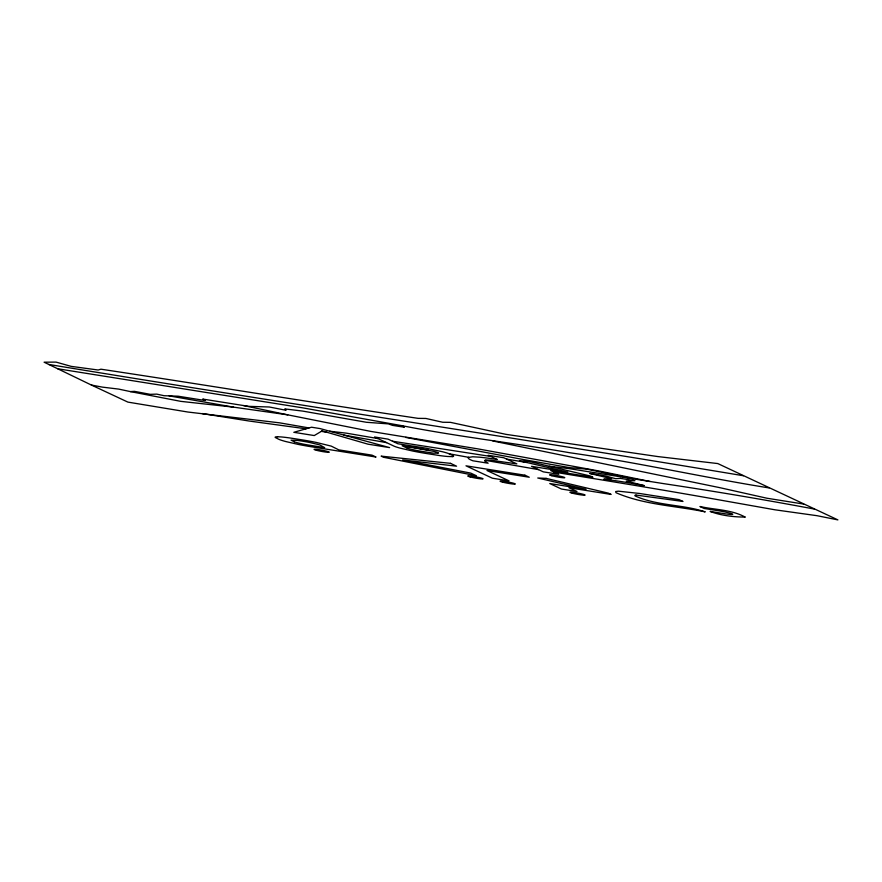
<?xml version="1.0" encoding="UTF-8"?>
<svg xmlns="http://www.w3.org/2000/svg" width="882" height="882" viewBox="0 0 882 882"><rect width="100%" height="100%" fill="white"/><g stroke="black" fill="none" stroke-linecap="round" stroke-linejoin="round"><path stroke-width="1.32" d="M554.006 472.079L554.69 472.19C605.747 480.58 656.881 488.86 707.871 497.889L774.991 509.807L817.019 515.694L837.9 519.895L717.794 463.568L657.729 456.556L505.948 434.352L450.482 422.357L442.731 422.257L425.874 418.454L418.134 418.355C312.305 402.567 206.752 385.125 100.945 369.194L98.167 370.01L71.199 366.372L56.051 362.105L44.1 362.193L91.386 385.037L102.367 387.121L118.706 389.105L130.338 391.586L134.439 391.343L150.249 394.342L156.742 394.122L164.085 395.709L178.087 396.205L205.252 400.527L202.706 399.061L248.592 406.348L269.275 406.988L286.022 410.273L284.842 408.917L302.68 411.089L366.493 422.291L388.323 423.867L392.446 425.356L404.386 427.252L402.379 425.763L302.713 407.848L57.727 368.775M650.133 481.506L598.724 470.933L477.945 448.883L370.892 431.419L287.775 414.849L233.498 407.131L180.777 401.354L130.338 391.586M48.753 364.442C280.156 402.512 512.133 437.097 743.46 475.751M402.379 425.763C457.824 436.7 514.008 442.962 569.574 452.72C636.264 462.146 702.469 477.272 769.126 487.933M803.601 504.052L766.954 498.231L719.789 487.658L492.84 440.978M309.031 427.935L279.704 422.853L187.921 412.037L127.879 402.104L91.386 385.037M329.703 431.221L346.24 433.139L377.86 438.552M202.077 413.548L248.9 420.99L306.01 428.806M538.527 469.621L484.913 460.261M321.368 431.353L326.913 432.279M343.793 435.08L386.559 442.632M490.734 456.457L392.479 441.209M506.709 459.125L526.543 462.444M549.265 466.258L569.177 468.64L663.771 483.656C714.067 491.186 764.275 499.664 814.251 509.035M169.146 395.886L233.498 407.131M428.487 450.052L408.333 446.612M449.214 453.8L468.75 457.339M405.621 437.395L524.691 459.787L569.518 467.625L586.883 469.169L633.794 478.904M243.586 405.555L287.775 414.849M294.257 441.805L291.049 440.14L297.521 440.449A15.821 1.301 10.5 0 1 309.35 442.411L319.626 444.87L324.686 447.637L307.542 444.914A12.745 1.047 10.5 0 1 294.301 441.805M407.197 448.122L402.104 445.73L434.253 451.43A15.821 1.301 10.5 0 1 438.53 453.172L433.36 453.161L421.023 451.253A12.745 1.047 10.5 0 1 407.153 448.122M745.058 517.039C734.177 517.117 720.748 515.551 710.12 511.417L725.511 513.864A11.51 0.948 10.5 0 0 732.534 514.46L732.777 514.272A11.51 0.948 10.5 0 0 719.084 510.854L704.145 508.473L699.944 506.5C714.806 509.862 731.487 509.542 745.058 517.039M468.507 457.438L468.243 458.133A63.372 5.193 10.5 0 0 472.917 460.801L488.143 463.215L484.593 460.933L485.673 460.117A29.856 2.448 10.5 0 1 491.461 460.294L516.841 463.888L503.798 457.758L488.264 455.288L497.25 459.511A46.768 3.837 10.5 0 0 479.687 457.196L472.664 456.766L468.507 457.438M322.139 430.89L314.268 435.554L293.816 432.312L311.522 427.219L320.012 428.564L389.612 447.615L368.026 444.186L322.139 430.89M635.977 495.056L634.819 495.375L635.106 495.927C657.134 505.948 682.668 504.317 705.225 511.88C675.612 505.75 644.003 504.89 615.945 492.685L615.658 491.539L618.381 491.175L639.637 493.479L679.063 499.631L682.988 501.461L635.977 495.056M620.421 478.375L615.592 478.683L605.438 475.938L589.76 473.447L611.656 478.706L603.806 479.213C617.499 480.723 630.685 483.104 644.257 485.64L626.22 481.021L634.93 480.679L620.421 478.375M277.554 436.766L276.353 436.81A27.496 2.249 10.5 0 0 275.206 437.45L278.613 439.192A27.011 2.216 10.5 0 0 285.812 441.551L298.171 444.396A25.688 2.106 10.5 0 0 312.063 446.876L376.041 457.041L372.028 455.156L338.798 449.875L331.29 446.138L316.406 442.466A25.137 2.062 10.5 0 0 304.014 440.173L291.688 438.233A26.372 2.161 10.5 0 0 281.082 436.932L277.554 436.766M452.356 456.622L447.549 456.479A27.496 2.249 10.5 0 1 439.798 455.597L426.866 453.58A27.011 2.216 10.5 0 1 412.721 451.033L400.406 448.199A25.688 2.106 10.5 0 1 393.526 445.906L374.541 436.987L388.058 439.137L397.925 443.767L425.322 448.056L442.709 451.805A25.181 2.062 10.5 0 1 448.387 453.48L453.094 455.641A26.372 2.161 10.5 0 1 452.356 456.622M527.844 461.165L519.509 460.801L567.799 472.102L531.526 466.335L543.268 471.848L558.747 474.307L550.71 470.536L592.891 477.239L590.19 475.971L527.844 461.165M546.09 478.364L537.755 478L586.045 489.301L549.762 483.534L561.503 489.047L576.982 491.506L568.945 487.735L611.127 494.438L608.426 493.17L546.09 478.364M450.526 463.348L381.123 456.137L383.494 457.262L476.434 475.773L470.701 473.094L402.622 459.93L456.567 466.192L450.526 463.348M524.9 475.189L465.983 465.817L492.399 478.22L509.046 480.866L486.985 470.514L529.266 477.228L524.9 475.189M316.373 450.272A7.795 0.639 10.5 0 0 329.107 452.301A7.795 0.639 10.5 0 0 319.471 449.754A7.795 0.639 10.5 0 0 316.373 450.272M470.139 476.908A7.795 0.639 10.5 0 0 482.873 478.926A7.795 0.639 10.5 0 0 473.237 476.379A7.795 0.639 10.5 0 0 470.139 476.908M502.453 482.101A7.795 0.639 10.5 0 0 515.187 484.119A7.795 0.639 10.5 0 0 505.54 481.572A7.795 0.639 10.5 0 0 502.453 482.101M572.197 493.17A7.795 0.639 10.5 0 0 584.931 495.199A7.795 0.639 10.5 0 0 575.296 492.652A7.795 0.639 10.5 0 0 572.197 493.17M551.867 475.751A7.795 0.639 10.5 0 0 564.601 477.779A7.795 0.639 10.5 0 0 554.954 475.233A7.795 0.639 10.5 0 0 551.867 475.751"/></g></svg>
